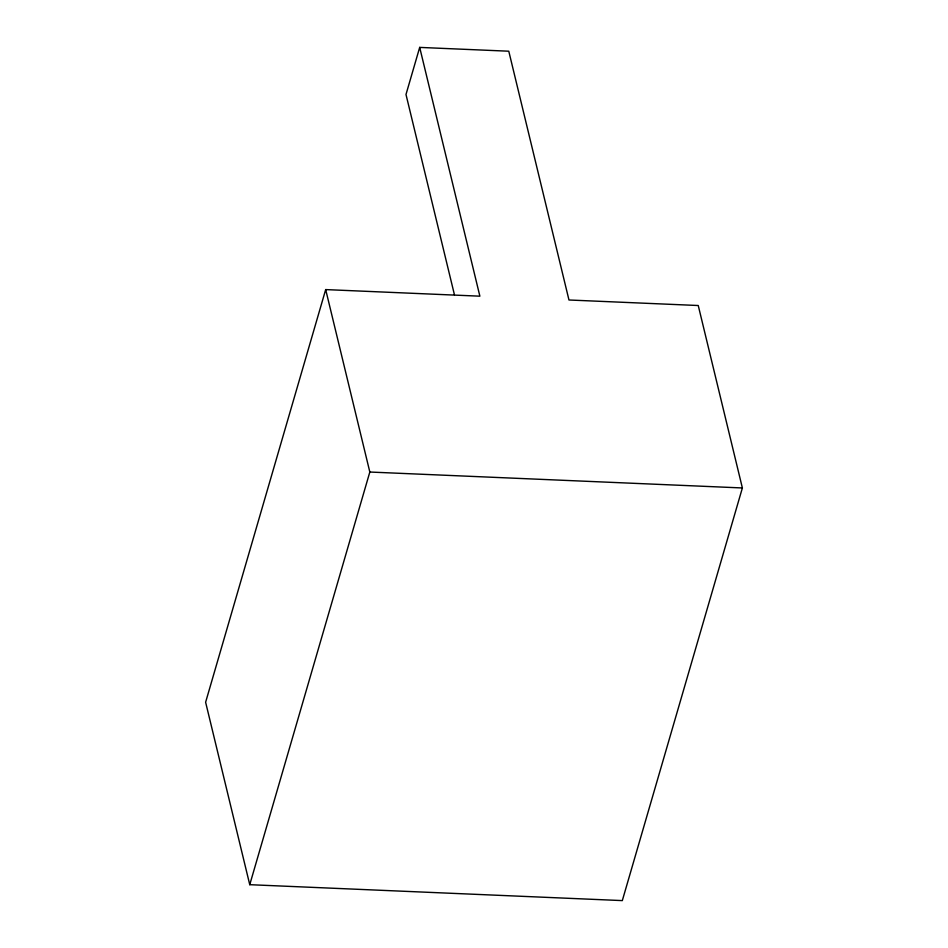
<?xml version="1.0" encoding="UTF-8"?>
<svg xmlns="http://www.w3.org/2000/svg" width="948" height="948" viewBox="0 0 948 948"><rect width="100%" height="100%" fill="white"/><g stroke="black" fill="none" stroke-linecap="round" stroke-linejoin="round"><path stroke-width="1.42" d="M419.691 47.4L479.878 296.179L325.685 289.59L205.621 702.243L249.751 884.685L622.315 900.6L742.379 487.959L698.249 305.517L568.966 299.995L508.78 51.204L419.691 47.4L405.993 94.492L454.412 294.662M249.751 884.685L369.827 472.033L325.685 289.59M369.827 472.033L742.379 487.959"/></g></svg>
